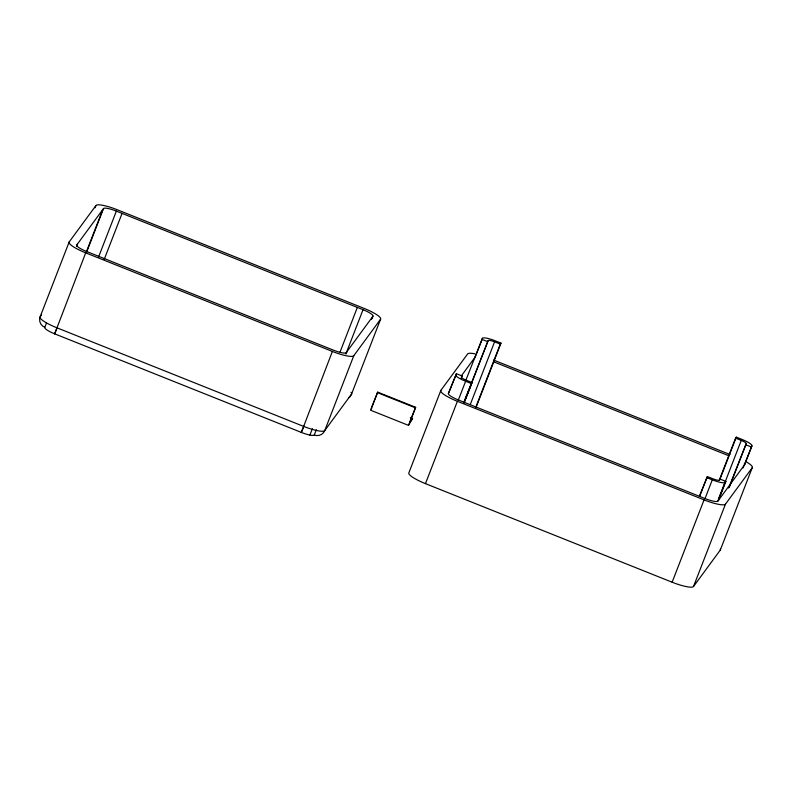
<?xml version="1.0" encoding="UTF-8"?>
<svg xmlns="http://www.w3.org/2000/svg" width="792" height="792" viewBox="0 0 792 792"><rect width="100%" height="100%" fill="white"/><g stroke="black" fill="none" stroke-linecap="round" stroke-linejoin="round"><path stroke-width="1.19" d="M412.553 418.582L408.484 425.363L370.537 410.197L377.695 392.139L415.642 407.306L409.84 422.275L412.553 418.582L410.325 417.691M69.171 241.956L40.135 316.81A8.187 8.019 36.3 0 0 44.817 327.334A12.276 2.386 21.2 0 0 54.747 333.868L301.415 432.442A12.276 2.386 21.2 0 0 314.266 435.006A8.187 8.019 36.3 0 0 324.76 430.561L351.529 394.119L380.556 319.265A20.463 3.97 21.2 0 0 364.023 308.365L117.345 209.791A20.463 3.97 21.2 0 0 95.941 205.514L69.171 241.956A20.463 3.97 21.2 0 0 85.704 252.856L332.383 351.43A20.463 3.97 21.2 0 0 353.786 355.707L380.556 319.265M44.817 327.334L46.48 323.057M76.596 246.302L77.487 243.995M95.04 207.821L95.941 205.514M85.704 252.856L54.608 333.986L56.816 328.522M86.269 252.153L102.792 209.543M86.556 252.311L103.524 208.553A12.276 2.386 21.2 0 1 116.374 211.108L363.043 309.692A12.276 2.386 21.2 0 1 372.973 316.226L372.082 318.532M98.505 257.172L116.374 211.108M104.198 259.449L122.067 213.385M332.383 351.43L301.287 432.561L303.91 426.027M339.936 352.331L357.35 307.415M309.9 435.085L312.385 428.67M314.266 435.006L316.335 429.66M346.074 353.45L363.043 309.692M346.035 353.984L346.936 351.678M353.786 355.707L324.76 430.561A20.463 3.97 21.2 0 1 303.346 426.284L56.678 327.71A20.463 3.97 21.2 0 1 40.135 316.81L41.58 314.84M371.349 319.522L372.24 317.226M371.893 407.108L377.695 392.139M371.359 409.068L371.755 408.038M408.484 425.363L415.642 407.306M474.903 353.836A20.463 3.97 21.2 0 0 467.617 353.955L440.847 390.397L408.91 472.735A20.463 3.97 21.2 0 0 425.452 483.635L672.131 582.209A20.463 3.97 21.2 0 0 693.535 586.486L720.304 550.044L752.242 467.706A20.463 3.97 21.2 0 0 746.747 462.112M719.186 480.358L735.57 438.134L736.293 437.144L741.985 439.421A12.276 2.386 21.2 0 1 751.915 445.955L744.658 464.666L717.889 501.108A12.276 2.386 21.2 0 1 705.038 498.554L458.37 399.97A12.276 2.386 21.2 0 1 448.44 393.436L456.43 373.725L462.122 376.002L461.241 378.279M456.43 373.725L448.44 393.436M425.452 483.635L457.39 401.297A20.463 3.97 21.2 0 1 440.847 390.397M465.548 381.021L482.467 338.283A12.276 2.386 21.2 0 1 495.317 340.837L501.009 343.114L475.883 407.89M458.37 399.97L465.627 381.259A12.276 2.386 21.2 0 1 455.697 374.725M461.459 375.705L475.21 356.994L482.467 338.283M464.419 400.881L488.159 340.55A6.138 1.188 21.2 0 1 494.584 341.837L500.277 344.104L501.009 343.114M464.062 402.247L472.042 382.536L466.349 380.269A6.138 1.188 21.2 0 1 461.389 376.992L462.122 376.002M464.706 401.029L488.159 340.55M464.082 403.078L472.042 382.536M470.24 404.593L494.584 341.837M475.487 408.009L500.277 344.104M699.346 496.277L707.335 476.566L713.028 478.843A6.138 1.188 21.2 0 0 719.453 480.12L720.185 479.13L725.878 481.407L718.611 500.118M699.811 495.97L707.335 476.566M672.131 582.209L704.068 499.871A20.463 3.97 21.2 0 0 725.472 504.148L752.242 467.706M705.038 498.554L712.295 479.833A12.276 2.386 21.2 0 0 725.145 482.397L725.878 481.407M719.661 480.041L729.036 455.855L493.743 361.825M729.462 454.757L736.293 437.144M718.691 498.604L741.263 440.411L735.57 438.134M717.889 501.108L725.145 482.397M728.67 488.03L746.222 443.678A6.138 1.188 21.2 0 0 741.263 440.411M729.402 487.04L746.222 443.678M693.535 586.486L725.472 504.148M743.035 467.963L751.915 445.955M103.524 208.553L76.755 244.995A12.276 2.386 21.2 0 0 86.684 251.529L333.353 350.113A12.276 2.386 21.2 0 0 346.203 352.668L372.973 316.226M481.734 339.273L487.427 341.55M745.49 444.678L751.182 446.955M493.614 360.063L729.967 454.519M465.627 381.259L471.319 383.536M706.603 477.566L712.295 479.833M457.39 401.297L704.068 499.871M377.358 392.604L415.305 407.771M720.294 548.925A20.463 3.97 21.2 0 1 720.304 550.044M744.351 463.567A12.276 2.386 21.2 0 1 744.658 464.666M475.21 356.994A12.276 2.386 21.2 0 1 475.497 356.766M351.014 392.268A20.463 3.97 21.2 0 1 351.529 394.119A8.187 8.019 36.3 0 1 348.638 397.762"/></g></svg>
